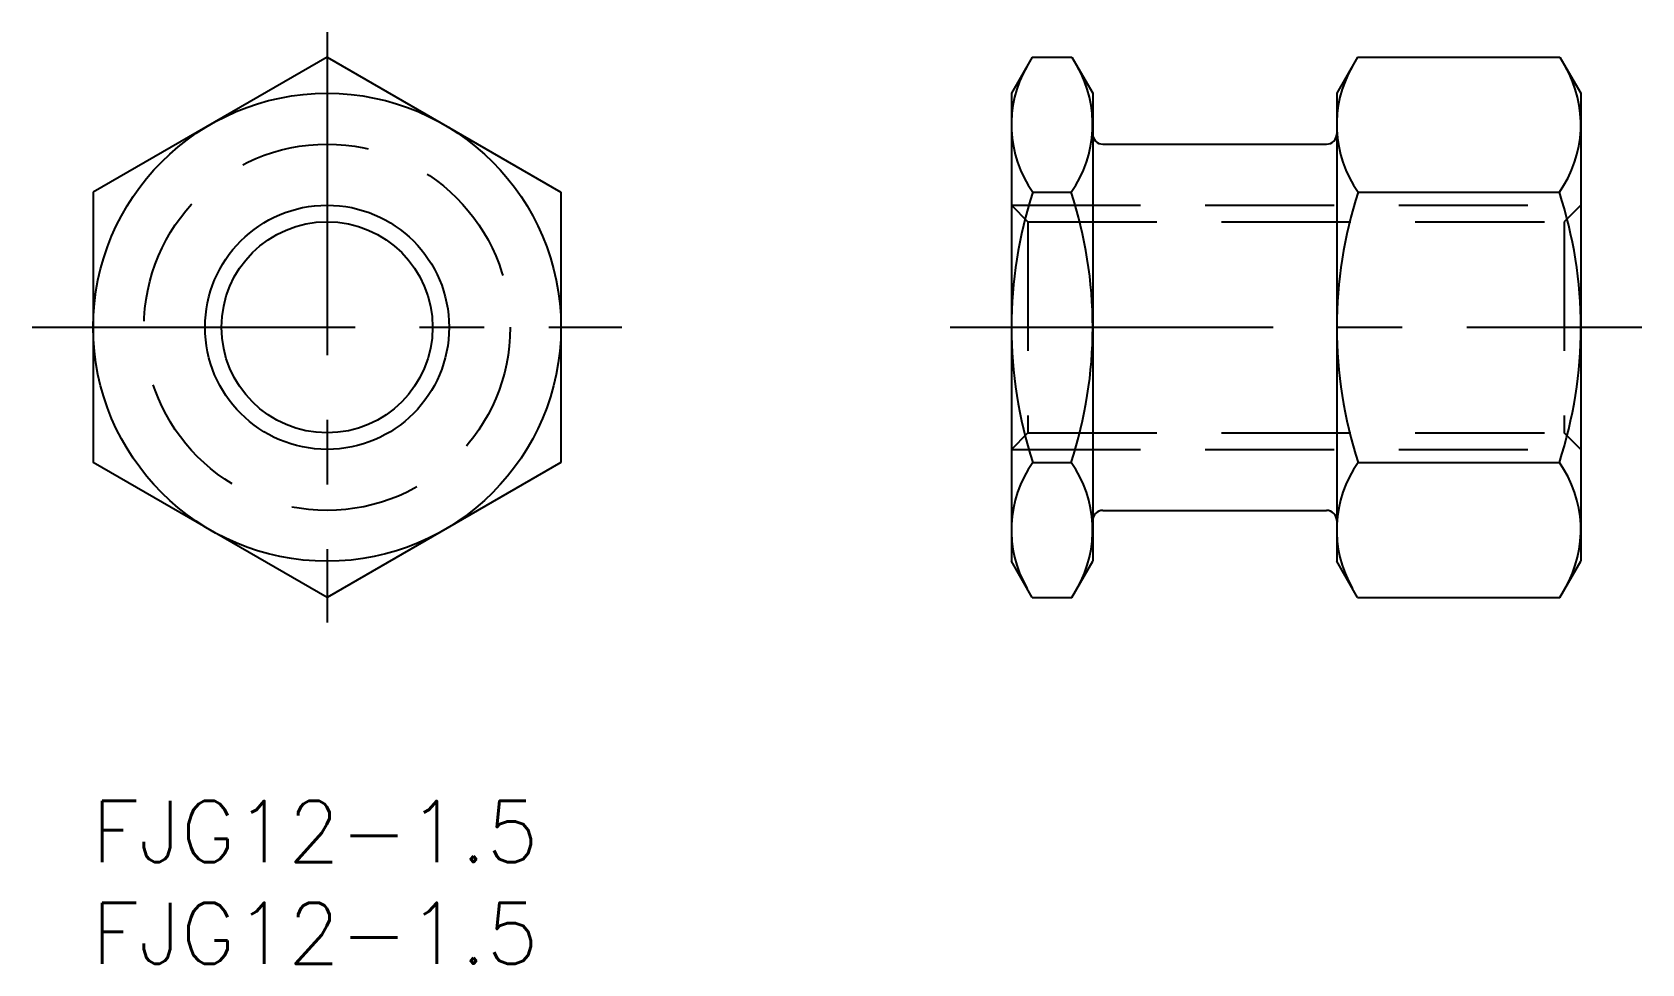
# Model space of a CAD drawing. Extents: x -2.9 to 76.2, y -8 to 37.8.
import ezdxf

# ---------------------------------------------------------------- set-up
doc = ezdxf.new("R2010")
doc.units = 0
doc.header["$LTSCALE"] = 0.5
doc.linetypes.add('CENTER', pattern=[50.8, 31.75, -6.35, 6.35, -6.35])
doc.linetypes.add('DASHED', pattern=[19.05, 12.7, -6.35])
for name, color, linetype in [('MSM_CENTER', 1, 'CENTER'), ('MSM_CONTINUOUS', 7, 'CONTINUOUS'), ('MSM_DASHED', 4, 'DASHED'), ('MSM_NARROW', 5, 'CONTINUOUS'), ('MSM_PART_NUMBER', 7, 'CONTINUOUS')]:
    doc.layers.add(name, color=color, linetype=linetype)
doc.styles.get("Standard").update_dxf_attribs({"font": 'txt.shx', "height": 3, "bigfont": 'bigfont.shx'})

# ---------------------------------------------------------------- blocks, each defined once
blk = doc.blocks.new('*U15')
at = {"layer": 'MSM_PART_NUMBER'}
blk.add_text('FJG12-1.5', height=3, dxfattribs=at).set_placement((0, -3))
blk = doc.blocks.new('*U16')
at = {"layer": 'MSM_PART_NUMBER'}
blk.add_text('FJG12-1.5', height=3, dxfattribs=at).set_placement((0, -8))

msp = doc.modelspace()

# ---------------------------------------------------------------- linework, layer by layer
at = {"layer": 'MSM_CENTER'}
for p, q in [((11.577, 37.779), (11.577, 8.779)), ((-2.923, 23.279), (26.077, 23.279)), ((42.221, 23.279), (76.221, 23.279))]:
    msp.add_line(p, q, dxfattribs=at)
at = {"layer": 'MSM_CONTINUOUS'}
for p, q in [((11.577, 36.558), (0.077, 29.919)), ((11.577, 36.558), (23.077, 29.919)), ((46.248, 36.558), (45.221, 34.779)), ((46.248, 36.558), (48.194, 36.558)), ((48.194, 36.558), (49.221, 34.779)), ((62.248, 36.558), (61.221, 34.779)), ((62.248, 36.558), (72.194, 36.558)), ((72.194, 36.558), (73.221, 34.779)), ((45.221, 34.779), (45.221, 11.779)), ((49.221, 34.779), (49.221, 11.779)), ((61.221, 34.779), (61.221, 11.779)), ((73.221, 34.779), (73.221, 11.779)), ((5.827, 33.238), (5.827, 33.238)), ((49.721, 32.279), (60.721, 32.279)), ((0.077, 29.919), (0.077, 16.64)), ((23.077, 29.919), (23.077, 16.64)), ((46.276, 29.919), (48.166, 29.919)), ((62.276, 29.919), (72.166, 29.919)), ((11.577, 10), (0.077, 16.64)), ((23.077, 16.64), (11.577, 10)), ((46.276, 16.64), (48.166, 16.64)), ((62.276, 16.64), (72.166, 16.64)), ((49.721, 14.279), (60.721, 14.279)), ((46.248, 10), (45.221, 11.779)), ((48.194, 10), (49.221, 11.779)), ((62.248, 10), (61.221, 11.779)), ((72.194, 10), (73.221, 11.779)), ((46.248, 10), (48.194, 10)), ((62.248, 10), (72.194, 10))]:
    msp.add_line(p, q, dxfattribs=at)
for radius in [11.5, 5.188]:
    msp.add_circle((11.577, 23.279), radius, dxfattribs=at)
for centre, radius, start, end in [((50.971, 33.238), 5.75, 150, 215.26441), ((43.471, 33.238), 5.75, 324.7356, 30), ((66.971, 33.238), 5.75, 150, 215.26441), ((67.471, 33.238), 5.75, 324.7356, 30), ((49.721, 32.779), 0.5, 180, 270), ((60.721, 32.779), 0.5, 270, 0), ((66.638, 23.279), 21.417, 161.94029, 198.05972), ((27.804, 23.279), 21.417, 341.94028, 18.05972), ((82.638, 23.279), 21.417, 161.94029, 198.05972), ((51.804, 23.279), 21.417, 341.94028, 18.05972), ((50.971, 13.32), 5.75, 144.7356, 210), ((43.471, 13.32), 5.75, 330, 35.2644), ((66.971, 13.32), 5.75, 144.7356, 210), ((67.471, 13.32), 5.75, 330, 35.2644), ((49.721, 13.779), 0.5, 90, 180), ((60.721, 13.779), 0.5, 0, 90)]:
    msp.add_arc(centre, radius, start, end, dxfattribs=at)
at = {"layer": 'MSM_DASHED'}
for p, q in [((45.221, 29.279), (73.221, 29.279)), ((45.221, 29.279), (46.033, 28.467)), ((73.221, 29.279), (72.409, 28.467)), ((46.033, 28.467), (72.409, 28.467)), ((46.033, 28.467), (46.033, 18.091)), ((72.409, 28.467), (72.409, 18.091)), ((45.221, 17.279), (46.033, 18.091)), ((46.033, 18.091), (72.409, 18.091)), ((73.221, 17.279), (72.409, 18.091)), ((45.221, 17.279), (73.221, 17.279))]:
    msp.add_line(p, q, dxfattribs=at)
msp.add_circle((11.577, 23.279), 9, dxfattribs=at)
at = {"layer": 'MSM_NARROW'}
msp.add_circle((11.577, 23.279), 6, dxfattribs=at)

# ---------------------------------------------------------------- block references
at = {"layer": 'MSM_CONTINUOUS'}
for name in ['*U15', '*U16']:
    msp.add_blockref(name, (0, 0), dxfattribs=at)

doc.saveas('drawing.dxf')
